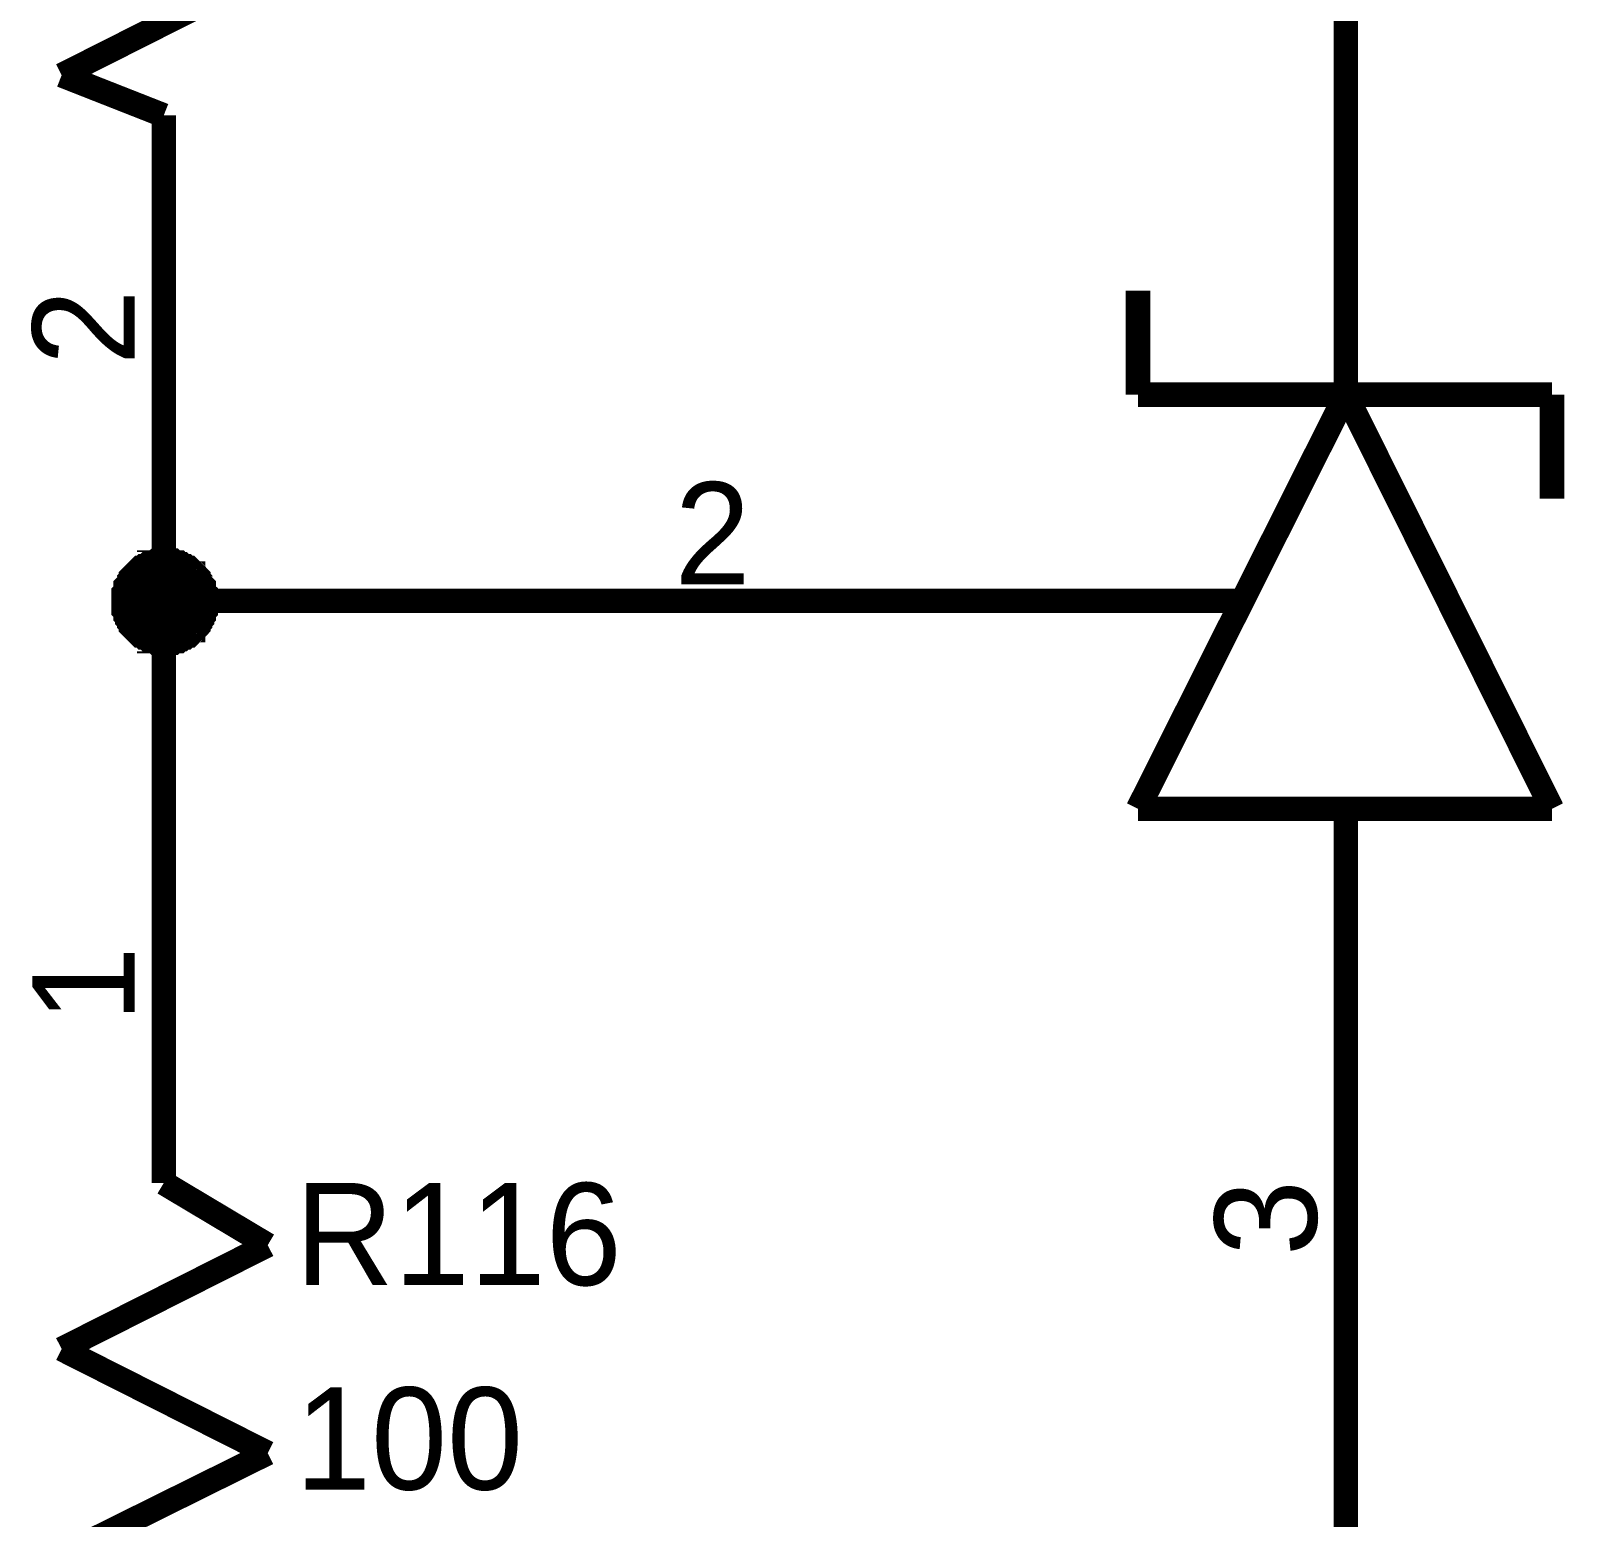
# Model space of a CAD drawing. Header units: millimetres. Extents: x 0 to 800, y 0 to 567.
# Drawn here: x 594.37 to 613.35, y 196.59 to 214.83 of the extents above; entities that cross this region are included whole.
import ezdxf

# ---------------------------------------------------------------- set-up
doc = ezdxf.new("R2010")
doc.units = ezdxf.units.MM
doc.layers.add('Sheet', color=255, linetype='Continuous')

msp = doc.modelspace()

# ---------------------------------------------------------------- linework, layer by layer
at = {"layer": 'Sheet'}
for points, const_width in [([(610.513, 212.9), (610.513, 217.985)], 0.3), ([(597.275, 215.566), (594.744, 214.289)], 0.3), ([(594.744, 214.289), (595.998, 213.796)], 0.3), ([(610.513, 197.669), (610.513, 187.993), (625.498, 187.993), (644.515, 187.993), (644.515, 214.289)], 0.3), ([(595.998, 213.796), (595.998, 208.712)], 0.3), ([(595.998, 213.796), (595.998, 213.035)], 0.3), ([(610.513, 210.369), (610.513, 212.9)], 0.3), ([(607.96, 210.369), (607.96, 211.646)], 0.3), ([(607.96, 210.369), (613.044, 210.369)], 0.3), ([(607.96, 205.285), (610.513, 210.369)], 0.3), ([(613.044, 205.285), (610.513, 210.369)], 0.3), ([(613.044, 210.369), (613.044, 209.092)], 0.3), ([(595.998, 205.777), (595.998, 207.838), (595.998, 208.712)], 0.3), ([(595.506, 207.838), (595.506, 207.861), (595.506, 207.883), (595.506, 207.905), (595.506, 207.928), (595.528, 207.95), (595.528, 207.973), (595.528, 208.017), (595.55, 208.04), (595.55, 208.04), (595.573, 208.062), (595.573, 208.085), (595.595, 208.107), (595.595, 208.129), (595.618, 208.152), (595.64, 208.174), (595.64, 208.174), (595.662, 208.197), (595.685, 208.219), (595.707, 208.241), (595.73, 208.241), (595.752, 208.264), (595.774, 208.264), (595.797, 208.286), (595.819, 208.286), (595.819, 208.309), (595.864, 208.309), (595.886, 208.309), (595.909, 208.331), (595.931, 208.331), (595.954, 208.331), (595.976, 208.331), (595.998, 208.331)], 0.3), ([(595.506, 207.838), (595.506, 207.861), (595.506, 207.883), (595.506, 207.905), (595.506, 207.928), (595.528, 207.95), (595.528, 207.973), (595.528, 208.017), (595.55, 208.04), (595.55, 208.04), (595.573, 208.062), (595.573, 208.085), (595.595, 208.107), (595.595, 208.129), (595.618, 208.152), (595.64, 208.174), (595.64, 208.174), (595.662, 208.197), (595.685, 208.219), (595.707, 208.241), (595.73, 208.241), (595.752, 208.264), (595.774, 208.264), (595.797, 208.286), (595.819, 208.286), (595.819, 208.309), (595.864, 208.309), (595.886, 208.309), (595.909, 208.331), (595.931, 208.331), (595.954, 208.331), (595.976, 208.331), (595.998, 208.331)], 0.3), ([(595.506, 207.838), (595.506, 207.861), (595.506, 207.883), (595.506, 207.905), (595.506, 207.928), (595.528, 207.95), (595.528, 207.973), (595.528, 208.017), (595.55, 208.04), (595.55, 208.04), (595.573, 208.062), (595.573, 208.085), (595.595, 208.107), (595.595, 208.129), (595.618, 208.152), (595.64, 208.174), (595.64, 208.174), (595.662, 208.197), (595.685, 208.219), (595.707, 208.241), (595.73, 208.241), (595.752, 208.264), (595.774, 208.264), (595.797, 208.286), (595.819, 208.286), (595.819, 208.309), (595.864, 208.309), (595.886, 208.309), (595.909, 208.331), (595.931, 208.331), (595.954, 208.331), (595.976, 208.331), (595.998, 208.331)], 0.3), ([(595.506, 207.838), (595.506, 207.861), (595.506, 207.883), (595.506, 207.905), (595.506, 207.928), (595.528, 207.95), (595.528, 207.973), (595.528, 208.017), (595.55, 208.04), (595.55, 208.04), (595.573, 208.062), (595.573, 208.085), (595.595, 208.107), (595.595, 208.129), (595.618, 208.152), (595.64, 208.174), (595.64, 208.174), (595.662, 208.197), (595.685, 208.219), (595.707, 208.241), (595.73, 208.241), (595.752, 208.264), (595.774, 208.264), (595.797, 208.286), (595.819, 208.286), (595.819, 208.309), (595.864, 208.309), (595.886, 208.309), (595.909, 208.331), (595.931, 208.331), (595.954, 208.331), (595.976, 208.331), (595.998, 208.331)], 0.3), ([(595.998, 208.331), (595.998, 208.331)], 0.3), ([(595.998, 208.331), (596.021, 208.331), (596.043, 208.331), (596.088, 208.331), (596.11, 208.331), (596.133, 208.309), (596.155, 208.309), (596.178, 208.309), (596.2, 208.286), (596.222, 208.286), (596.245, 208.264), (596.267, 208.264), (596.29, 208.241), (596.312, 208.241), (596.334, 208.219), (596.357, 208.197), (596.357, 208.174), (596.379, 208.174), (596.402, 208.152), (596.424, 208.129), (596.424, 208.107), (596.446, 208.085), (596.446, 208.062), (596.469, 208.04), (596.469, 208.04), (596.491, 208.017), (596.491, 207.973), (596.491, 207.95), (596.514, 207.928), (596.514, 207.905), (596.514, 207.883), (596.514, 207.861), (596.514, 207.838)], 0.3), ([(595.998, 208.331), (595.998, 208.331)], 0.3), ([(595.998, 208.331), (596.021, 208.331), (596.043, 208.331), (596.088, 208.331), (596.11, 208.331), (596.133, 208.309), (596.155, 208.309), (596.178, 208.309), (596.2, 208.286), (596.222, 208.286), (596.245, 208.264), (596.267, 208.264), (596.29, 208.241), (596.312, 208.241), (596.334, 208.219), (596.357, 208.197), (596.357, 208.174), (596.379, 208.174), (596.402, 208.152), (596.424, 208.129), (596.424, 208.107), (596.446, 208.085), (596.446, 208.062), (596.469, 208.04), (596.469, 208.04), (596.491, 208.017), (596.491, 207.973), (596.491, 207.95), (596.514, 207.928), (596.514, 207.905), (596.514, 207.883), (596.514, 207.861), (596.514, 207.838)], 0.3), ([(595.998, 208.331), (595.998, 208.331)], 0.3), ([(595.998, 208.331), (596.021, 208.331), (596.043, 208.331), (596.088, 208.331), (596.11, 208.331), (596.133, 208.309), (596.155, 208.309), (596.178, 208.309), (596.2, 208.286), (596.222, 208.286), (596.245, 208.264), (596.267, 208.264), (596.29, 208.241), (596.312, 208.241), (596.334, 208.219), (596.357, 208.197), (596.357, 208.174), (596.379, 208.174), (596.402, 208.152), (596.424, 208.129), (596.424, 208.107), (596.446, 208.085), (596.446, 208.062), (596.469, 208.04), (596.469, 208.04), (596.491, 208.017), (596.491, 207.973), (596.491, 207.95), (596.514, 207.928), (596.514, 207.905), (596.514, 207.883), (596.514, 207.861), (596.514, 207.838)], 0.3), ([(595.998, 208.331), (595.998, 208.331)], 0.3), ([(595.998, 208.331), (596.021, 208.331), (596.043, 208.331), (596.088, 208.331), (596.11, 208.331), (596.133, 208.309), (596.155, 208.309), (596.178, 208.309), (596.2, 208.286), (596.222, 208.286), (596.245, 208.264), (596.267, 208.264), (596.29, 208.241), (596.312, 208.241), (596.334, 208.219), (596.357, 208.197), (596.357, 208.174), (596.379, 208.174), (596.402, 208.152), (596.424, 208.129), (596.424, 208.107), (596.446, 208.085), (596.446, 208.062), (596.469, 208.04), (596.469, 208.04), (596.491, 208.017), (596.491, 207.973), (596.491, 207.95), (596.514, 207.928), (596.514, 207.905), (596.514, 207.883), (596.514, 207.861), (596.514, 207.838)], 0.3), ([(595.506, 207.838), (595.506, 207.861), (595.506, 207.883), (595.506, 207.905), (595.506, 207.928), (595.528, 207.95), (595.528, 207.973), (595.528, 208.017), (595.55, 208.04), (595.55, 208.04), (595.573, 208.062), (595.573, 208.085), (595.595, 208.107), (595.595, 208.129), (595.618, 208.152), (595.64, 208.174), (595.64, 208.174), (595.662, 208.197), (595.685, 208.219), (595.707, 208.241), (595.73, 208.241), (595.752, 208.264), (595.774, 208.264), (595.797, 208.286), (595.819, 208.286), (595.819, 208.309), (595.864, 208.309), (595.886, 208.309), (595.909, 208.331), (595.931, 208.331), (595.954, 208.331), (595.976, 208.331), (595.998, 208.331)], 0.0991), ([(595.506, 207.838), (595.506, 207.861), (595.506, 207.883), (595.506, 207.905), (595.506, 207.928), (595.528, 207.95), (595.528, 207.973), (595.528, 208.017), (595.55, 208.04), (595.55, 208.04), (595.573, 208.062), (595.573, 208.085), (595.595, 208.107), (595.595, 208.129), (595.618, 208.152), (595.64, 208.174), (595.64, 208.174), (595.662, 208.197), (595.685, 208.219), (595.707, 208.241), (595.73, 208.241), (595.752, 208.264), (595.774, 208.264), (595.797, 208.286), (595.819, 208.286), (595.819, 208.309), (595.864, 208.309), (595.886, 208.309), (595.909, 208.331), (595.931, 208.331), (595.954, 208.331), (595.976, 208.331), (595.998, 208.331)], 0.0991), ([(595.506, 207.838), (595.506, 207.861), (595.506, 207.883), (595.506, 207.905), (595.506, 207.928), (595.528, 207.95), (595.528, 207.973), (595.528, 208.017), (595.55, 208.04), (595.55, 208.04), (595.573, 208.062), (595.573, 208.085), (595.595, 208.107), (595.595, 208.129), (595.618, 208.152), (595.64, 208.174), (595.64, 208.174), (595.662, 208.197), (595.685, 208.219), (595.707, 208.241), (595.73, 208.241), (595.752, 208.264), (595.774, 208.264), (595.797, 208.286), (595.819, 208.286), (595.819, 208.309), (595.864, 208.309), (595.886, 208.309), (595.909, 208.331), (595.931, 208.331), (595.954, 208.331), (595.976, 208.331), (595.998, 208.331)], 0.0991), ([(595.506, 207.838), (595.506, 207.861), (595.506, 207.883), (595.506, 207.905), (595.506, 207.928), (595.528, 207.95), (595.528, 207.973), (595.528, 208.017), (595.55, 208.04), (595.55, 208.04), (595.573, 208.062), (595.573, 208.085), (595.595, 208.107), (595.595, 208.129), (595.618, 208.152), (595.64, 208.174), (595.64, 208.174), (595.662, 208.197), (595.685, 208.219), (595.707, 208.241), (595.73, 208.241), (595.752, 208.264), (595.774, 208.264), (595.797, 208.286), (595.819, 208.286), (595.819, 208.309), (595.864, 208.309), (595.886, 208.309), (595.909, 208.331), (595.931, 208.331), (595.954, 208.331), (595.976, 208.331), (595.998, 208.331)], 0.0991), ([(595.998, 208.331), (595.998, 208.331)], 0.0991), ([(595.998, 208.331), (596.021, 208.331), (596.043, 208.331), (596.088, 208.331), (596.11, 208.331), (596.133, 208.309), (596.155, 208.309), (596.178, 208.309), (596.2, 208.286), (596.222, 208.286), (596.245, 208.264), (596.267, 208.264), (596.29, 208.241), (596.312, 208.241), (596.334, 208.219), (596.357, 208.197), (596.357, 208.174), (596.379, 208.174), (596.402, 208.152), (596.424, 208.129), (596.424, 208.107), (596.446, 208.085), (596.446, 208.062), (596.469, 208.04), (596.469, 208.04), (596.491, 208.017), (596.491, 207.973), (596.491, 207.95), (596.514, 207.928), (596.514, 207.905), (596.514, 207.883), (596.514, 207.861), (596.514, 207.838)], 0.0991), ([(595.998, 208.331), (595.998, 208.331)], 0.0991), ([(595.998, 208.331), (596.021, 208.331), (596.043, 208.331), (596.088, 208.331), (596.11, 208.331), (596.133, 208.309), (596.155, 208.309), (596.178, 208.309), (596.2, 208.286), (596.222, 208.286), (596.245, 208.264), (596.267, 208.264), (596.29, 208.241), (596.312, 208.241), (596.334, 208.219), (596.357, 208.197), (596.357, 208.174), (596.379, 208.174), (596.402, 208.152), (596.424, 208.129), (596.424, 208.107), (596.446, 208.085), (596.446, 208.062), (596.469, 208.04), (596.469, 208.04), (596.491, 208.017), (596.491, 207.973), (596.491, 207.95), (596.514, 207.928), (596.514, 207.905), (596.514, 207.883), (596.514, 207.861), (596.514, 207.838)], 0.0991), ([(595.998, 208.331), (595.998, 208.331)], 0.0991), ([(595.998, 208.331), (596.021, 208.331), (596.043, 208.331), (596.088, 208.331), (596.11, 208.331), (596.133, 208.309), (596.155, 208.309), (596.178, 208.309), (596.2, 208.286), (596.222, 208.286), (596.245, 208.264), (596.267, 208.264), (596.29, 208.241), (596.312, 208.241), (596.334, 208.219), (596.357, 208.197), (596.357, 208.174), (596.379, 208.174), (596.402, 208.152), (596.424, 208.129), (596.424, 208.107), (596.446, 208.085), (596.446, 208.062), (596.469, 208.04), (596.469, 208.04), (596.491, 208.017), (596.491, 207.973), (596.491, 207.95), (596.514, 207.928), (596.514, 207.905), (596.514, 207.883), (596.514, 207.861), (596.514, 207.838)], 0.0991), ([(595.998, 208.331), (595.998, 208.331)], 0.0991), ([(595.998, 208.331), (596.021, 208.331), (596.043, 208.331), (596.088, 208.331), (596.11, 208.331), (596.133, 208.309), (596.155, 208.309), (596.178, 208.309), (596.2, 208.286), (596.222, 208.286), (596.245, 208.264), (596.267, 208.264), (596.29, 208.241), (596.312, 208.241), (596.334, 208.219), (596.357, 208.197), (596.357, 208.174), (596.379, 208.174), (596.402, 208.152), (596.424, 208.129), (596.424, 208.107), (596.446, 208.085), (596.446, 208.062), (596.469, 208.04), (596.469, 208.04), (596.491, 208.017), (596.491, 207.973), (596.491, 207.95), (596.514, 207.928), (596.514, 207.905), (596.514, 207.883), (596.514, 207.861), (596.514, 207.838)], 0.0991), ([(595.998, 207.323), (595.976, 207.323), (595.954, 207.323), (595.931, 207.323), (595.909, 207.323), (595.886, 207.345), (595.864, 207.345), (595.819, 207.345), (595.819, 207.368), (595.797, 207.368), (595.774, 207.39), (595.752, 207.39), (595.73, 207.413), (595.707, 207.413), (595.685, 207.435), (595.662, 207.457), (595.64, 207.48), (595.64, 207.48), (595.618, 207.502), (595.595, 207.525), (595.595, 207.547), (595.573, 207.569), (595.573, 207.592), (595.55, 207.614), (595.55, 207.637), (595.528, 207.659), (595.528, 207.681), (595.528, 207.704), (595.506, 207.726), (595.506, 207.749), (595.506, 207.793), (595.506, 207.816), (595.506, 207.838)], 0.3), ([(595.506, 207.838), (595.506, 207.838)], 0.3), ([(595.998, 207.323), (595.976, 207.323), (595.954, 207.323), (595.931, 207.323), (595.909, 207.323), (595.886, 207.345), (595.864, 207.345), (595.819, 207.345), (595.819, 207.368), (595.797, 207.368), (595.774, 207.39), (595.752, 207.39), (595.73, 207.413), (595.707, 207.413), (595.685, 207.435), (595.662, 207.457), (595.64, 207.48), (595.64, 207.48), (595.618, 207.502), (595.595, 207.525), (595.595, 207.547), (595.573, 207.569), (595.573, 207.592), (595.55, 207.614), (595.55, 207.637), (595.528, 207.659), (595.528, 207.681), (595.528, 207.704), (595.506, 207.726), (595.506, 207.749), (595.506, 207.793), (595.506, 207.816), (595.506, 207.838)], 0.3), ([(595.506, 207.838), (595.506, 207.838)], 0.3), ([(595.998, 207.323), (595.976, 207.323), (595.954, 207.323), (595.931, 207.323), (595.909, 207.323), (595.886, 207.345), (595.864, 207.345), (595.819, 207.345), (595.819, 207.368), (595.797, 207.368), (595.774, 207.39), (595.752, 207.39), (595.73, 207.413), (595.707, 207.413), (595.685, 207.435), (595.662, 207.457), (595.64, 207.48), (595.64, 207.48), (595.618, 207.502), (595.595, 207.525), (595.595, 207.547), (595.573, 207.569), (595.573, 207.592), (595.55, 207.614), (595.55, 207.637), (595.528, 207.659), (595.528, 207.681), (595.528, 207.704), (595.506, 207.726), (595.506, 207.749), (595.506, 207.793), (595.506, 207.816), (595.506, 207.838)], 0.3), ([(595.506, 207.838), (595.506, 207.838)], 0.3), ([(595.998, 207.323), (595.976, 207.323), (595.954, 207.323), (595.931, 207.323), (595.909, 207.323), (595.886, 207.345), (595.864, 207.345), (595.819, 207.345), (595.819, 207.368), (595.797, 207.368), (595.774, 207.39), (595.752, 207.39), (595.73, 207.413), (595.707, 207.413), (595.685, 207.435), (595.662, 207.457), (595.64, 207.48), (595.64, 207.48), (595.618, 207.502), (595.595, 207.525), (595.595, 207.547), (595.573, 207.569), (595.573, 207.592), (595.55, 207.614), (595.55, 207.637), (595.528, 207.659), (595.528, 207.681), (595.528, 207.704), (595.506, 207.726), (595.506, 207.749), (595.506, 207.793), (595.506, 207.816), (595.506, 207.838)], 0.3), ([(595.506, 207.838), (595.506, 207.838)], 0.3), ([(595.998, 207.323), (595.976, 207.323), (595.954, 207.323), (595.931, 207.323), (595.909, 207.323), (595.886, 207.345), (595.864, 207.345), (595.819, 207.345), (595.819, 207.368), (595.797, 207.368), (595.774, 207.39), (595.752, 207.39), (595.73, 207.413), (595.707, 207.413), (595.685, 207.435), (595.662, 207.457), (595.64, 207.48), (595.64, 207.48), (595.618, 207.502), (595.595, 207.525), (595.595, 207.547), (595.573, 207.569), (595.573, 207.592), (595.55, 207.614), (595.55, 207.637), (595.528, 207.659), (595.528, 207.681), (595.528, 207.704), (595.506, 207.726), (595.506, 207.749), (595.506, 207.793), (595.506, 207.816), (595.506, 207.838)], 0.0991), ([(595.506, 207.838), (595.506, 207.838)], 0.0991), ([(595.998, 207.323), (595.976, 207.323), (595.954, 207.323), (595.931, 207.323), (595.909, 207.323), (595.886, 207.345), (595.864, 207.345), (595.819, 207.345), (595.819, 207.368), (595.797, 207.368), (595.774, 207.39), (595.752, 207.39), (595.73, 207.413), (595.707, 207.413), (595.685, 207.435), (595.662, 207.457), (595.64, 207.48), (595.64, 207.48), (595.618, 207.502), (595.595, 207.525), (595.595, 207.547), (595.573, 207.569), (595.573, 207.592), (595.55, 207.614), (595.55, 207.637), (595.528, 207.659), (595.528, 207.681), (595.528, 207.704), (595.506, 207.726), (595.506, 207.749), (595.506, 207.793), (595.506, 207.816), (595.506, 207.838)], 0.0991), ([(595.506, 207.838), (595.506, 207.838)], 0.0991), ([(595.998, 207.323), (595.976, 207.323), (595.954, 207.323), (595.931, 207.323), (595.909, 207.323), (595.886, 207.345), (595.864, 207.345), (595.819, 207.345), (595.819, 207.368), (595.797, 207.368), (595.774, 207.39), (595.752, 207.39), (595.73, 207.413), (595.707, 207.413), (595.685, 207.435), (595.662, 207.457), (595.64, 207.48), (595.64, 207.48), (595.618, 207.502), (595.595, 207.525), (595.595, 207.547), (595.573, 207.569), (595.573, 207.592), (595.55, 207.614), (595.55, 207.637), (595.528, 207.659), (595.528, 207.681), (595.528, 207.704), (595.506, 207.726), (595.506, 207.749), (595.506, 207.793), (595.506, 207.816), (595.506, 207.838)], 0.0991), ([(595.506, 207.838), (595.506, 207.838)], 0.0991), ([(595.998, 207.323), (595.976, 207.323), (595.954, 207.323), (595.931, 207.323), (595.909, 207.323), (595.886, 207.345), (595.864, 207.345), (595.819, 207.345), (595.819, 207.368), (595.797, 207.368), (595.774, 207.39), (595.752, 207.39), (595.73, 207.413), (595.707, 207.413), (595.685, 207.435), (595.662, 207.457), (595.64, 207.48), (595.64, 207.48), (595.618, 207.502), (595.595, 207.525), (595.595, 207.547), (595.573, 207.569), (595.573, 207.592), (595.55, 207.614), (595.55, 207.637), (595.528, 207.659), (595.528, 207.681), (595.528, 207.704), (595.506, 207.726), (595.506, 207.749), (595.506, 207.793), (595.506, 207.816), (595.506, 207.838)], 0.0991), ([(595.506, 207.838), (595.506, 207.838)], 0.0991), ([(600.344, 207.838), (595.998, 207.838)], 0.3), ([(596.514, 207.838), (596.514, 207.816), (596.514, 207.793), (596.514, 207.749), (596.514, 207.726), (596.491, 207.704), (596.491, 207.681), (596.491, 207.659), (596.469, 207.637), (596.469, 207.614), (596.446, 207.592), (596.446, 207.569), (596.424, 207.547), (596.424, 207.525), (596.402, 207.502), (596.379, 207.48), (596.357, 207.48), (596.357, 207.457), (596.334, 207.435), (596.312, 207.413), (596.29, 207.413), (596.267, 207.39), (596.245, 207.39), (596.222, 207.368), (596.2, 207.368), (596.178, 207.345), (596.155, 207.345), (596.133, 207.345), (596.11, 207.323), (596.088, 207.323), (596.043, 207.323), (596.021, 207.323), (595.998, 207.323)], 0.3), ([(596.514, 207.838), (596.514, 207.816), (596.514, 207.793), (596.514, 207.749), (596.514, 207.726), (596.491, 207.704), (596.491, 207.681), (596.491, 207.659), (596.469, 207.637), (596.469, 207.614), (596.446, 207.592), (596.446, 207.569), (596.424, 207.547), (596.424, 207.525), (596.402, 207.502), (596.379, 207.48), (596.357, 207.48), (596.357, 207.457), (596.334, 207.435), (596.312, 207.413), (596.29, 207.413), (596.267, 207.39), (596.245, 207.39), (596.222, 207.368), (596.2, 207.368), (596.178, 207.345), (596.155, 207.345), (596.133, 207.345), (596.11, 207.323), (596.088, 207.323), (596.043, 207.323), (596.021, 207.323), (595.998, 207.323)], 0.3), ([(596.514, 207.838), (596.514, 207.816), (596.514, 207.793), (596.514, 207.749), (596.514, 207.726), (596.491, 207.704), (596.491, 207.681), (596.491, 207.659), (596.469, 207.637), (596.469, 207.614), (596.446, 207.592), (596.446, 207.569), (596.424, 207.547), (596.424, 207.525), (596.402, 207.502), (596.379, 207.48), (596.357, 207.48), (596.357, 207.457), (596.334, 207.435), (596.312, 207.413), (596.29, 207.413), (596.267, 207.39), (596.245, 207.39), (596.222, 207.368), (596.2, 207.368), (596.178, 207.345), (596.155, 207.345), (596.133, 207.345), (596.11, 207.323), (596.088, 207.323), (596.043, 207.323), (596.021, 207.323), (595.998, 207.323)], 0.3), ([(596.514, 207.838), (596.514, 207.816), (596.514, 207.793), (596.514, 207.749), (596.514, 207.726), (596.491, 207.704), (596.491, 207.681), (596.491, 207.659), (596.469, 207.637), (596.469, 207.614), (596.446, 207.592), (596.446, 207.569), (596.424, 207.547), (596.424, 207.525), (596.402, 207.502), (596.379, 207.48), (596.357, 207.48), (596.357, 207.457), (596.334, 207.435), (596.312, 207.413), (596.29, 207.413), (596.267, 207.39), (596.245, 207.39), (596.222, 207.368), (596.2, 207.368), (596.178, 207.345), (596.155, 207.345), (596.133, 207.345), (596.11, 207.323), (596.088, 207.323), (596.043, 207.323), (596.021, 207.323), (595.998, 207.323)], 0.3), ([(596.514, 207.838), (596.514, 207.816), (596.514, 207.793), (596.514, 207.749), (596.514, 207.726), (596.491, 207.704), (596.491, 207.681), (596.491, 207.659), (596.469, 207.637), (596.469, 207.614), (596.446, 207.592), (596.446, 207.569), (596.424, 207.547), (596.424, 207.525), (596.402, 207.502), (596.379, 207.48), (596.357, 207.48), (596.357, 207.457), (596.334, 207.435), (596.312, 207.413), (596.29, 207.413), (596.267, 207.39), (596.245, 207.39), (596.222, 207.368), (596.2, 207.368), (596.178, 207.345), (596.155, 207.345), (596.133, 207.345), (596.11, 207.323), (596.088, 207.323), (596.043, 207.323), (596.021, 207.323), (595.998, 207.323)], 0.0991), ([(596.514, 207.838), (596.514, 207.816), (596.514, 207.793), (596.514, 207.749), (596.514, 207.726), (596.491, 207.704), (596.491, 207.681), (596.491, 207.659), (596.469, 207.637), (596.469, 207.614), (596.446, 207.592), (596.446, 207.569), (596.424, 207.547), (596.424, 207.525), (596.402, 207.502), (596.379, 207.48), (596.357, 207.48), (596.357, 207.457), (596.334, 207.435), (596.312, 207.413), (596.29, 207.413), (596.267, 207.39), (596.245, 207.39), (596.222, 207.368), (596.2, 207.368), (596.178, 207.345), (596.155, 207.345), (596.133, 207.345), (596.11, 207.323), (596.088, 207.323), (596.043, 207.323), (596.021, 207.323), (595.998, 207.323)], 0.0991), ([(596.514, 207.838), (596.514, 207.816), (596.514, 207.793), (596.514, 207.749), (596.514, 207.726), (596.491, 207.704), (596.491, 207.681), (596.491, 207.659), (596.469, 207.637), (596.469, 207.614), (596.446, 207.592), (596.446, 207.569), (596.424, 207.547), (596.424, 207.525), (596.402, 207.502), (596.379, 207.48), (596.357, 207.48), (596.357, 207.457), (596.334, 207.435), (596.312, 207.413), (596.29, 207.413), (596.267, 207.39), (596.245, 207.39), (596.222, 207.368), (596.2, 207.368), (596.178, 207.345), (596.155, 207.345), (596.133, 207.345), (596.11, 207.323), (596.088, 207.323), (596.043, 207.323), (596.021, 207.323), (595.998, 207.323)], 0.0991), ([(596.514, 207.838), (596.514, 207.816), (596.514, 207.793), (596.514, 207.749), (596.514, 207.726), (596.491, 207.704), (596.491, 207.681), (596.491, 207.659), (596.469, 207.637), (596.469, 207.614), (596.446, 207.592), (596.446, 207.569), (596.424, 207.547), (596.424, 207.525), (596.402, 207.502), (596.379, 207.48), (596.357, 207.48), (596.357, 207.457), (596.334, 207.435), (596.312, 207.413), (596.29, 207.413), (596.267, 207.39), (596.245, 207.39), (596.222, 207.368), (596.2, 207.368), (596.178, 207.345), (596.155, 207.345), (596.133, 207.345), (596.11, 207.323), (596.088, 207.323), (596.043, 207.323), (596.021, 207.323), (595.998, 207.323)], 0.0991), ([(596.514, 207.838), (596.514, 207.838), (596.514, 207.838), (596.514, 207.838), (596.514, 207.838), (596.514, 207.838), (596.514, 207.838), (596.514, 207.838), (596.514, 207.838), (596.514, 207.838), (596.514, 207.838), (596.514, 207.838), (596.514, 207.838), (596.514, 207.838), (596.514, 207.838), (596.514, 207.838), (596.514, 207.838), (596.514, 207.838), (596.514, 207.838), (596.514, 207.838), (596.514, 207.838), (596.514, 207.838), (596.514, 207.838), (596.514, 207.838), (596.514, 207.838), (596.514, 207.838), (596.514, 207.838), (596.514, 207.838), (596.514, 207.838), (596.514, 207.838), (596.514, 207.838), (596.514, 207.838), (596.514, 207.838)], 0.3), ([(596.514, 207.838), (596.514, 207.838)], 0.3), ([(596.514, 207.838), (596.514, 207.838), (596.514, 207.838), (596.514, 207.838), (596.514, 207.838), (596.514, 207.838), (596.514, 207.838), (596.514, 207.838), (596.514, 207.838), (596.514, 207.838), (596.514, 207.838), (596.514, 207.838), (596.514, 207.838), (596.514, 207.838), (596.514, 207.838), (596.514, 207.838), (596.514, 207.838), (596.514, 207.838), (596.514, 207.838), (596.514, 207.838), (596.514, 207.838), (596.514, 207.838), (596.514, 207.838), (596.514, 207.838), (596.514, 207.838), (596.514, 207.838), (596.514, 207.838), (596.514, 207.838), (596.514, 207.838), (596.514, 207.838), (596.514, 207.838), (596.514, 207.838), (596.514, 207.838)], 0.3), ([(596.514, 207.838), (596.514, 207.838)], 0.3), ([(596.514, 207.838), (596.514, 207.838), (596.514, 207.838), (596.514, 207.838), (596.514, 207.838), (596.514, 207.838), (596.514, 207.838), (596.514, 207.838), (596.514, 207.838), (596.514, 207.838), (596.514, 207.838), (596.514, 207.838), (596.514, 207.838), (596.514, 207.838), (596.514, 207.838), (596.514, 207.838), (596.514, 207.838), (596.514, 207.838), (596.514, 207.838), (596.514, 207.838), (596.514, 207.838), (596.514, 207.838), (596.514, 207.838), (596.514, 207.838), (596.514, 207.838), (596.514, 207.838), (596.514, 207.838), (596.514, 207.838), (596.514, 207.838), (596.514, 207.838), (596.514, 207.838), (596.514, 207.838), (596.514, 207.838)], 0.3), ([(596.514, 207.838), (596.514, 207.838)], 0.3), ([(596.514, 207.838), (596.514, 207.838), (596.514, 207.838), (596.514, 207.838), (596.514, 207.838), (596.514, 207.838), (596.514, 207.838), (596.514, 207.838), (596.514, 207.838), (596.514, 207.838), (596.514, 207.838), (596.514, 207.838), (596.514, 207.838), (596.514, 207.838), (596.514, 207.838), (596.514, 207.838), (596.514, 207.838), (596.514, 207.838), (596.514, 207.838), (596.514, 207.838), (596.514, 207.838), (596.514, 207.838), (596.514, 207.838), (596.514, 207.838), (596.514, 207.838), (596.514, 207.838), (596.514, 207.838), (596.514, 207.838), (596.514, 207.838), (596.514, 207.838), (596.514, 207.838), (596.514, 207.838), (596.514, 207.838)], 0.3), ([(596.514, 207.838), (596.514, 207.838)], 0.3), ([(596.514, 207.838), (596.514, 207.838), (596.514, 207.838), (596.514, 207.838), (596.514, 207.838), (596.514, 207.838), (596.514, 207.838), (596.514, 207.838), (596.514, 207.838), (596.514, 207.838), (596.514, 207.838), (596.514, 207.838), (596.514, 207.838), (596.514, 207.838), (596.514, 207.838), (596.514, 207.838), (596.514, 207.838), (596.514, 207.838), (596.514, 207.838), (596.514, 207.838), (596.514, 207.838), (596.514, 207.838), (596.514, 207.838), (596.514, 207.838), (596.514, 207.838), (596.514, 207.838), (596.514, 207.838), (596.514, 207.838), (596.514, 207.838), (596.514, 207.838), (596.514, 207.838), (596.514, 207.838), (596.514, 207.838)], 0.0991), ([(596.514, 207.838), (596.514, 207.838)], 0.0991), ([(596.514, 207.838), (596.514, 207.838), (596.514, 207.838), (596.514, 207.838), (596.514, 207.838), (596.514, 207.838), (596.514, 207.838), (596.514, 207.838), (596.514, 207.838), (596.514, 207.838), (596.514, 207.838), (596.514, 207.838), (596.514, 207.838), (596.514, 207.838), (596.514, 207.838), (596.514, 207.838), (596.514, 207.838), (596.514, 207.838), (596.514, 207.838), (596.514, 207.838), (596.514, 207.838), (596.514, 207.838), (596.514, 207.838), (596.514, 207.838), (596.514, 207.838), (596.514, 207.838), (596.514, 207.838), (596.514, 207.838), (596.514, 207.838), (596.514, 207.838), (596.514, 207.838), (596.514, 207.838), (596.514, 207.838)], 0.0991), ([(596.514, 207.838), (596.514, 207.838)], 0.0991), ([(596.514, 207.838), (596.514, 207.838), (596.514, 207.838), (596.514, 207.838), (596.514, 207.838), (596.514, 207.838), (596.514, 207.838), (596.514, 207.838), (596.514, 207.838), (596.514, 207.838), (596.514, 207.838), (596.514, 207.838), (596.514, 207.838), (596.514, 207.838), (596.514, 207.838), (596.514, 207.838), (596.514, 207.838), (596.514, 207.838), (596.514, 207.838), (596.514, 207.838), (596.514, 207.838), (596.514, 207.838), (596.514, 207.838), (596.514, 207.838), (596.514, 207.838), (596.514, 207.838), (596.514, 207.838), (596.514, 207.838), (596.514, 207.838), (596.514, 207.838), (596.514, 207.838), (596.514, 207.838), (596.514, 207.838)], 0.0991), ([(596.514, 207.838), (596.514, 207.838)], 0.0991), ([(596.514, 207.838), (596.514, 207.838), (596.514, 207.838), (596.514, 207.838), (596.514, 207.838), (596.514, 207.838), (596.514, 207.838), (596.514, 207.838), (596.514, 207.838), (596.514, 207.838), (596.514, 207.838), (596.514, 207.838), (596.514, 207.838), (596.514, 207.838), (596.514, 207.838), (596.514, 207.838), (596.514, 207.838), (596.514, 207.838), (596.514, 207.838), (596.514, 207.838), (596.514, 207.838), (596.514, 207.838), (596.514, 207.838), (596.514, 207.838), (596.514, 207.838), (596.514, 207.838), (596.514, 207.838), (596.514, 207.838), (596.514, 207.838), (596.514, 207.838), (596.514, 207.838), (596.514, 207.838), (596.514, 207.838)], 0.0991), ([(596.514, 207.838), (596.514, 207.838)], 0.0991), ([(605.428, 207.838), (600.344, 207.838)], 0.3), ([(607.96, 207.838), (605.428, 207.838)], 0.3), ([(607.713, 207.838), (609.236, 207.838)], 0.3), ([(595.998, 200.693), (595.998, 205.777)], 0.3), ([(607.96, 205.285), (613.044, 205.285)], 0.3), ([(610.513, 205.285), (610.513, 202.754)], 0.3), ([(610.513, 202.754), (610.513, 197.669)], 0.3), ([(595.998, 200.693), (595.998, 201.455)], 0.3), ([(595.998, 200.693), (597.275, 199.931)], 0.3), ([(597.275, 199.931), (594.744, 198.655)], 0.3), ([(594.744, 198.655), (597.275, 197.378)], 0.3), ([(597.275, 197.378), (594.744, 196.124)], 0.3)]:
    msp.add_lwpolyline(points, dxfattribs=dict(at, const_width=const_width))
at = {"layer": 'Sheet', "const_width": 0.508}
msp.add_lwpolyline([(595.745, 207.84, 1), (596.253, 207.84, 1)], format="xyb", close=True, dxfattribs=at)

# ---------------------------------------------------------------- texts
at = {"layer": 'Sheet'}
for s, p in [('2', (595.64, 210.728)), ('1', (595.64, 202.664)), ('3', (610.155, 199.797))]:
    msp.add_text(s, height=1.254, rotation=90, dxfattribs=at).set_placement(p)
for s, height, p in [('2', 1.254, (602.27, 208.04)), ('R116', 1.2543, (597.611, 199.439)), ('100', 1.2543, (597.611, 196.93))]:
    msp.add_text(s, height=height, dxfattribs=at).set_placement(p)

doc.saveas('drawing.dxf')
